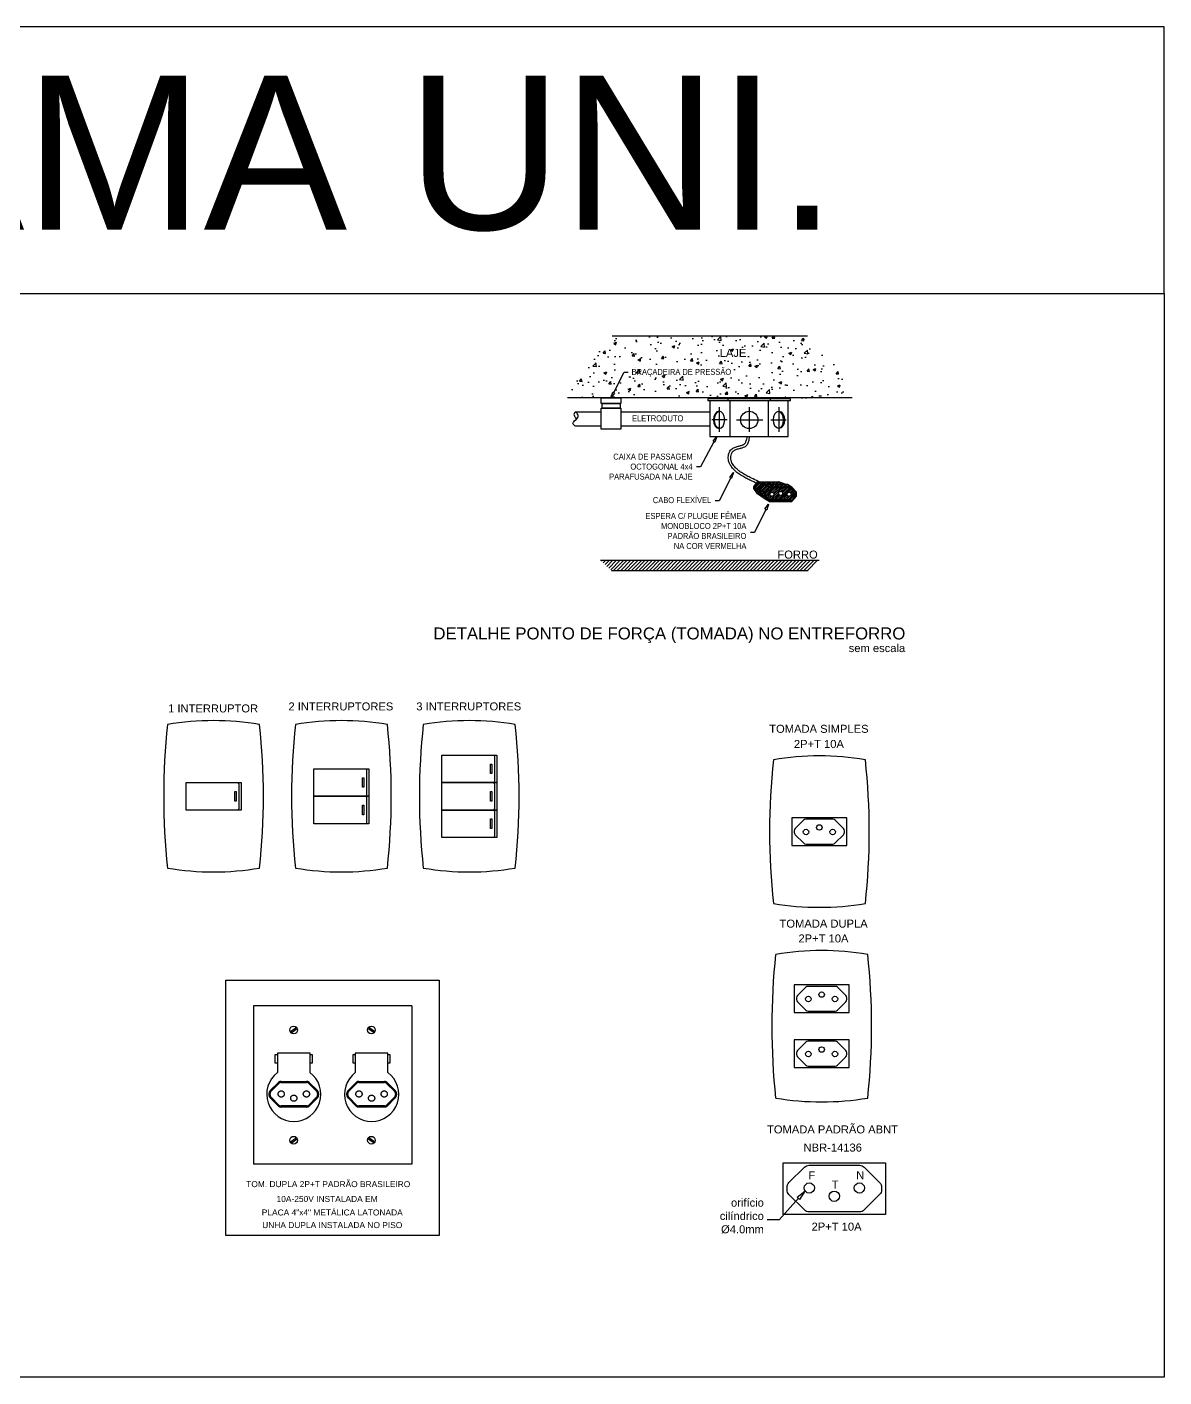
# Model space of a CAD drawing. Header units: millimetres. Extents: x 165 to 269, y 52 to 121.
# Drawn here: x 254.29 to 268.51, y 51.91 to 68.79 of the extents above; entities that cross this region are included whole.
import ezdxf
from ezdxf.enums import TextEntityAlignment as Align

# ---------------------------------------------------------------- set-up
doc = ezdxf.new("R2010")
doc.units = ezdxf.units.MM
doc.linetypes.add('HIDDEN2', pattern=[4.7625, 3.175, -1.5875])
for name, color, linetype in [('DETALHES', 1, 'Continuous'), ('FAM ARQUITETURA', 253, 'Continuous'), ('FAM-DETALHES', 1, 'Continuous')]:
    doc.layers.add(name, color=color, linetype=linetype)
doc.styles.add('FAM-ARIAL', font='arial.ttf')
doc.styles.add('Padrão', font='ARIALN.TTF', dxfattribs={"height": 7.5})
doc.styles.add('Raag-arial', font='arial.ttf')
doc.styles.get("Standard").update_dxf_attribs({"font": 'arial.ttf'})
pattern_1 = [(45, (262.117315, 42.510396), (-0.01122532, 0.01122532), [])]

# ---------------------------------------------------------------- blocks, each defined once
blk = doc.blocks.new('_ClosedBlank')
at = {"color": 0, "linetype": 'ByBlock', "lineweight": -2}
for p, q in [((-1, 0.17), (0, 0)), ((-1, 0.17), (-1, -0.17)), ((0, 0), (-1, -0.17))]:
    blk.add_line(p, q, dxfattribs=at)

msp = doc.modelspace()

# ---------------------------------------------------------------- hatches: boundary and pattern name
at = {"layer": 'DETALHES'}
h = msp.add_hatch(dxfattribs=at)
h.set_pattern_fill('AR-CONC', color=256, scale=0.002)
h.set_pattern_definition([(50, (173.00205, 0.2697), (0.3643693, -0.0318782), [0.0381, -0.4191]), (355, (173.00205, 0.2697), (-0.0704868, 0.3821137), [0.03048, -0.3352812]), (100.45144, (173.0324, 0.26704), (0.2938825, 0.3502355), [0.03238, -0.3561805]), (46.1842, (173.00205, 0.3713), (0.542158, -0.0840847), [0.05715, -0.62865]), (96.63556, (173.04723, 0.3643), (0.4748083, 0.4948522), [0.04857, -0.5342712]), (351.18415, (173.00205, 0.3713), (0.4748083, 0.4948522), [0.04572, -0.5029195]), (21, (173.05285, 0.3459), (0.3032288, -0.2045304), [0.0381, -0.4191]), (326, (173.05285, 0.3459), (0.123604, 0.3683759), [0.03048, -0.33528]), (71.45144, (173.07812, 0.32886), (0.4268328, 0.1638455), [0.03238, -0.3561799]), (37.5, (173.00205, 0.2697), (0.0061772, 0.16911008), [0, -0.331216, 0, -0.34036, 0, -0.33655]), (7.5, (173.00205, 0.2697), (0.13363933, 0.20036115), [0, -0.194056, 0, -0.323596, 0, -0.12827]), (327.5, (172.88877, 0.2697), (0.27118119, -0.01145749), [0, -0.127, 0, -0.39624, 0, -0.52578]), (317.5, (172.83797, 0.2697), (0.29625836, 0.050853), [0, -0.1651, 0, -0.263144, 0, -0.37338])])
h.paths.add_polyline_path([(264.607, 64.151, 0.126999), (264.049, 64.926), (261.605, 64.926, 0.126999), (261.047, 64.151), (261.591, 64.151), (261.613, 64.224), (261.636, 64.212), (261.591, 64.151)])
h.paths.add_polyline_path([(262.916, 64.61), (263.24, 64.61), (263.24, 64.818), (262.916, 64.818)], flags=24)
h = msp.add_hatch(dxfattribs=at)
h.set_pattern_fill('LINE', color=256, scale=0.005, angle=45)
h.set_pattern_definition(pattern_1)
h.paths.add_polyline_path([(263.875, 62.985), (263.837, 63.028), (263.571, 63.028), (263.517, 62.969), (263.517, 62.947), (263.517, 62.925), (263.556, 62.883), (263.822, 62.883), (263.875, 62.942), (263.875, 62.964)])
h.paths.add_polyline_path([(263.628, 62.947, -1), (263.579, 62.947, -1)], flags=16)
h.paths.add_polyline_path([(263.738, 62.959, -1), (263.688, 62.959, -1)], flags=16)
h.paths.add_polyline_path([(263.843, 62.947, -1), (263.793, 62.947, -1)], flags=16)
h.paths.add_polyline_path([(263.822, 62.883), (263.556, 62.883), (263.571, 62.866), (263.851, 62.866)])
h.paths.add_polyline_path([(263.904, 62.925), (263.875, 62.942), (263.822, 62.883), (263.851, 62.866)])
h.paths.add_polyline_path([(263.904, 62.969), (263.875, 62.985), (263.875, 62.964), (263.875, 62.942), (263.904, 62.925), (263.904, 62.947)])
h.paths.add_polyline_path([(263.851, 63.028), (263.837, 63.028), (263.875, 62.985), (263.904, 62.969)])
h.paths.add_polyline_path([(263.567, 63.035), (263.51, 63.069), (263.452, 63.005), (263.51, 62.972)])
h.paths.add_polyline_path([(263.797, 63.069), (263.51, 63.069), (263.567, 63.035), (263.854, 63.035)])
h.paths.add_polyline_path([(263.688, 63.103), (263.425, 63.103), (263.504, 63.062), (263.51, 63.069), (263.78, 63.069)])
h.paths.add_polyline_path([(263.504, 63.062), (263.425, 63.103), (263.377, 63.042), (263.452, 62.989), (263.452, 63.005)])
h.paths.add_polyline_path([(263.377, 63.042), (263.377, 63.018), (263.452, 62.964), (263.452, 62.98), (263.452, 62.989)])
h.paths.add_polyline_path([(263.377, 63.018), (263.423, 62.954), (263.507, 62.894), (263.452, 62.955), (263.452, 62.964)])
h.paths.add_polyline_path([(263.51, 62.922), (263.452, 62.955), (263.507, 62.894), (263.51, 62.892), (263.567, 62.859)])
h = msp.add_hatch(dxfattribs=at)
h.set_pattern_fill('LINE', color=256, scale=0.005, angle=45)
h.set_pattern_definition(pattern_1)
h.paths.add_polyline_path([(263.51, 62.972), (263.452, 63.005), (263.452, 62.98), (263.452, 62.955), (263.51, 62.922), (263.51, 62.947)])
h = msp.add_hatch(dxfattribs=at)
h.set_pattern_fill('LINE', color=256, scale=0.01, angle=45)
h.set_pattern_definition([(45, (173.00205, 0.2697), (-0.02245064, 0.02245064), [])])
h.paths.add_polyline_path([(264.056, 61.995, 0.02439), (264.193, 62.122), (261.461, 62.122, 0.02439), (261.598, 61.995)])

# ---------------------------------------------------------------- linework, layer by layer
for p, q in [((261.605, 64.926), (264.049, 64.926)), ((261.754, 64.475), (261.804, 64.475)), ((264.607, 64.151), (261.047, 64.151)), ((263.835, 64.14), (262.8, 64.14)), ((262.8, 64.14), (262.8, 64.117)), ((263.057, 64.117), (263.057, 64.14)), ((263.586, 64.117), (263.586, 64.14)), ((263.835, 64.117), (263.835, 64.14)), ((261.466, 63.974), (261.144, 63.974)), ((262.829, 63.974), (261.716, 63.974)), ((263.835, 64.117), (262.8, 64.117)), ((262.829, 64.117), (262.829, 63.671)), ((262.943, 64.035), (262.943, 63.73)), ((263.081, 63.671), (263.081, 64.117)), ((263.32, 64.035), (263.32, 63.73)), ((263.56, 63.671), (263.56, 64.117)), ((263.691, 64.035), (263.691, 63.73)), ((263.805, 63.671), (263.805, 64.117)), ((261.466, 63.799), (261.144, 63.799)), ((262.829, 63.799), (261.716, 63.799)), ((263.045, 63.877), (262.852, 63.877)), ((263.159, 63.877), (263.488, 63.877)), ((263.589, 63.877), (263.782, 63.877)), ((262.829, 63.671), (263.805, 63.671)), ((262.711, 63.291), (262.661, 63.291)), ((263.377, 63.042), (263.425, 63.103)), ((263.452, 62.989), (263.377, 63.042)), ((263.377, 63.018), (263.377, 63.042)), ((263.452, 62.964), (263.377, 63.018)), ((263.423, 62.954), (263.377, 63.018)), ((263.507, 62.894), (263.423, 62.954)), ((263.504, 63.062), (263.425, 63.103)), ((263.425, 63.103), (263.688, 63.103)), ((263.51, 62.972), (263.452, 63.005)), ((263.51, 62.922), (263.452, 62.955)), ((263.567, 63.035), (263.51, 63.069)), ((263.78, 63.069), (263.688, 63.103)), ((263.854, 63.035), (263.797, 63.069)), ((263.875, 62.985), (263.904, 62.969)), ((263.875, 62.942), (263.904, 62.925)), ((262.945, 62.864), (262.895, 62.864)), ((263.567, 62.859), (263.51, 62.892)), ((263.822, 62.883), (263.851, 62.866)), ((263.384, 62.469), (263.334, 62.469)), ((261.461, 62.122), (264.193, 62.122)), ((261.598, 61.995), (264.056, 61.995)), ((263.694, 53.878), (263.543, 53.878))]:
    msp.add_line(p, q, dxfattribs=at)
for points in [[(261.625, 64.218), (261.754, 64.475)], [(262.879, 63.604), (262.711, 63.291)], [(263.088, 63.153), (262.945, 62.864)], [(263.797, 63.069), (263.51, 63.069), (263.452, 63.005), (263.452, 62.98), (263.452, 62.955), (263.51, 62.892)], [(263.556, 62.883), (263.822, 62.883), (263.875, 62.942), (263.875, 62.964), (263.875, 62.985), (263.837, 63.028)], [(263.528, 62.758), (263.384, 62.469)], [(263.934, 54.148), (263.694, 53.878)]]:
    msp.add_lwpolyline(points, dxfattribs=at)
for points in [[(261.466, 64.151), (261.716, 64.151), (261.716, 64.08), (261.466, 64.08)], [(261.466, 64.025), (261.716, 64.025), (261.716, 63.761), (261.466, 63.761)], [(261.48, 64.08), (261.705, 64.08), (261.705, 64.025), (261.48, 64.025)], [(263.854, 62.859), (263.912, 62.922), (263.912, 62.947), (263.912, 62.972), (263.854, 63.035), (263.567, 63.035), (263.51, 62.972), (263.51, 62.947), (263.51, 62.922), (263.567, 62.859)], [(263.851, 62.866), (263.904, 62.925), (263.904, 62.947), (263.904, 62.969), (263.851, 63.028), (263.571, 63.028), (263.517, 62.969), (263.517, 62.947), (263.517, 62.925), (263.571, 62.866)], [(263.853, 58.903), (263.853, 58.559), (264.542, 58.559), (264.542, 58.903)], [(263.882, 56.814), (263.882, 56.471), (264.57, 56.471), (264.57, 56.814)], [(263.882, 56.127), (263.882, 55.784), (264.57, 55.784), (264.57, 56.127)], [(263.746, 53.947), (263.746, 54.593), (265.022, 54.593), (265.022, 53.947)]]:
    msp.add_lwpolyline(points, close=True, dxfattribs=at)
at = {"layer": 'DETALHES', "color": 1}
for points in [[(257.196, 60.07, 0.083714), (256.045, 60.07)], [(258.795, 60.07, 0.083714), (257.645, 60.07)], [(260.394, 60.07, 0.083714), (259.244, 60.07)], [(260.094, 59.688), (260.117, 59.688, -0.414214), (260.133, 59.672), (260.133, 59.36, -0.414214), (260.117, 59.344), (260.094, 59.344)], [(258.495, 59.516), (258.518, 59.516, -0.414214), (258.534, 59.5), (258.534, 59.189, -0.414214), (258.518, 59.173), (258.495, 59.173)], [(256.896, 59.344), (256.919, 59.344, -0.414214), (256.935, 59.328), (256.935, 59.017, -0.414214), (256.919, 59.001), (256.896, 59.001)], [(260.094, 59.344), (260.117, 59.344, -0.414214), (260.133, 59.328), (260.133, 59.017, -0.414214), (260.117, 59.001), (260.094, 59.001)], [(258.495, 59.173), (258.518, 59.173, -0.414214), (258.534, 59.157), (258.534, 58.845, -0.414214), (258.518, 58.829), (258.495, 58.829)], [(260.094, 59.001), (260.117, 59.001, -0.414214), (260.133, 58.985), (260.133, 58.674, -0.414214), (260.117, 58.657), (260.094, 58.657)]]:
    msp.add_lwpolyline(points, format="xyb", dxfattribs=at)
for points in [[(259.474, 59.344), (259.474, 59.688), (260.163, 59.688), (260.163, 59.344)], [(260.083, 59.576), (260.101, 59.576), (260.101, 59.456), (260.083, 59.456)], [(257.875, 59.173), (257.875, 59.516), (258.564, 59.516), (258.564, 59.173)], [(258.484, 59.404), (258.502, 59.404), (258.502, 59.285), (258.484, 59.285)], [(256.276, 59.001), (256.276, 59.344), (256.965, 59.344), (256.965, 59.001)], [(256.885, 59.232), (256.903, 59.232), (256.903, 59.113), (256.885, 59.113)], [(259.474, 59.001), (259.474, 59.344), (260.163, 59.344), (260.163, 59.001)], [(260.083, 59.232), (260.101, 59.232), (260.101, 59.113), (260.083, 59.113)], [(257.875, 58.829), (257.875, 59.173), (258.564, 59.173), (258.564, 58.829)], [(258.484, 59.061), (258.502, 59.061), (258.502, 58.941), (258.484, 58.941)], [(259.474, 58.657), (259.474, 59.001), (260.163, 59.001), (260.163, 58.657)], [(260.083, 58.889), (260.101, 58.889), (260.101, 58.77), (260.083, 58.77)]]:
    msp.add_lwpolyline(points, close=True, dxfattribs=at)
at = {"layer": 'DETALHES'}
for points in [[(264.772, 59.629, 0.083714), (263.622, 59.629)], [(264.801, 57.197, 0.083714), (263.651, 57.197)]]:
    msp.add_lwpolyline(points, format="xyb", dxfattribs=at)
for points in [[(263.883, 58.74), (263.883, 58.722, 0.198912), (263.896, 58.692), (263.999, 58.589, 0.198912), (264.029, 58.576), (264.365, 58.576, 0.198912), (264.395, 58.589), (264.498, 58.692, 0.198912), (264.51, 58.722), (264.51, 58.74, 0.198912), (264.498, 58.77), (264.395, 58.873, 0.198912), (264.365, 58.886), (264.029, 58.886, 0.198912), (263.999, 58.873), (263.896, 58.77, 0.198912)], [(263.912, 56.652), (263.912, 56.633, 0.198912), (263.924, 56.603), (264.027, 56.5, 0.198912), (264.057, 56.488), (264.393, 56.488, 0.198912), (264.424, 56.5), (264.526, 56.603, 0.198912), (264.539, 56.633), (264.539, 56.652, 0.198912), (264.526, 56.682), (264.424, 56.785, 0.198912), (264.393, 56.797), (264.057, 56.797, 0.198912), (264.027, 56.785), (263.924, 56.682, 0.198912)], [(263.912, 55.965), (263.912, 55.947, 0.198912), (263.924, 55.916), (264.027, 55.813, 0.198912), (264.057, 55.801), (264.393, 55.801, 0.198912), (264.424, 55.813), (264.526, 55.916, 0.198912), (264.539, 55.947), (264.539, 55.965, 0.198912), (264.526, 55.995), (264.424, 56.098, 0.198912), (264.393, 56.11), (264.057, 56.11, 0.198912), (264.027, 56.098), (263.924, 55.995, 0.198912)], [(263.794, 54.253), (263.794, 54.287, -0.198912), (263.817, 54.344), (264.011, 54.537, -0.198912), (264.068, 54.561), (264.7, 54.561, -0.198912), (264.757, 54.537), (264.95, 54.344, -0.198912), (264.974, 54.287), (264.974, 54.253, -0.198912), (264.95, 54.196), (264.757, 54.002, -0.198912), (264.7, 53.979), (264.068, 53.979, -0.198912), (264.011, 54.002), (263.817, 54.196, -0.198912)]]:
    msp.add_lwpolyline(points, format="xyb", close=True, dxfattribs=at)
for centre, radius in [((263.32, 63.877), 0.108), ((263.603, 62.947), 0.0248), ((263.713, 62.959), 0.0248), ((263.818, 62.947), 0.0248), ((264.03, 58.727), 0.0341), ((264.197, 58.783), 0.0341), ((264.363, 58.727), 0.0341), ((264.225, 56.694), 0.0341), ((264.059, 56.639), 0.0341), ((264.392, 56.639), 0.0341), ((264.225, 56.007), 0.0341), ((264.059, 55.952), 0.0341), ((264.392, 55.952), 0.0341), ((264.071, 54.277), 0.0642), ((264.697, 54.277), 0.0642), ((264.384, 54.173), 0.0642)]:
    msp.add_circle(centre, radius, dxfattribs=at)
at = {"layer": 'DETALHES', "color": 1}
for centre, radius, start, end in [((264.392, 59.173), 8.395, 173.8605, 186.1395), ((248.849, 59.173), 8.395, 353.8605, 6.1395), ((265.991, 59.173), 8.395, 173.8605, 186.1395), ((250.448, 59.173), 8.395, 353.8605, 6.1395), ((267.59, 59.173), 8.395, 173.8605, 186.1395), ((252.047, 59.173), 8.395, 353.8605, 6.1395), ((256.621, 61.686), 3.459, 260.4294, 279.5706), ((258.22, 61.686), 3.459, 260.4294, 279.5706), ((259.819, 61.686), 3.459, 260.4294, 279.5706)]:
    msp.add_arc(centre, radius, start, end, dxfattribs=at)
at = {"layer": 'DETALHES'}
for centre, radius, start, end in [((271.969, 58.731), 8.395, 173.8605, 186.1395), ((256.426, 58.731), 8.395, 353.8605, 6.1395), ((264.197, 61.244), 3.459, 260.4294, 279.5706), ((271.997, 56.299), 8.395, 173.8605, 186.1395), ((256.455, 56.299), 8.395, 353.8605, 6.1395), ((264.226, 58.812), 3.459, 260.4294, 279.5706)]:
    msp.add_arc(centre, radius, start, end, dxfattribs=at)
at = {"layer": 'DETALHES', "extrusion": (0, 0, -1)}
msp.add_ellipse((262.943, 63.877), major_axis=(0, -0.108), ratio=0.645605, dxfattribs=at)
msp.add_ellipse((262.955, 63.877), major_axis=(0, 0.108), ratio=0.645605, start_param=3.229821, end_param=6.194957, dxfattribs=at)
at = {"layer": 'DETALHES'}
msp.add_ellipse((263.691, 63.877), major_axis=(0, -0.108), ratio=0.645605, dxfattribs=at)
msp.add_ellipse((263.679, 63.877), major_axis=(0, 0.108), ratio=0.645605, start_param=3.229821, end_param=6.194957, dxfattribs=at)
for points, knots in [([(261.144, 63.799), (261.13, 63.81), (261.086, 63.847), (261.188, 63.888), (261.179, 63.951), (261.142, 63.986), (261.119, 63.939), (261.147, 63.913), (261.151, 63.889), (261.153, 63.88)], [0, 0, 0, 0, 4.573426, 14.113494, 19.176375, 22.300046, 25.526572, 29.914042, 32.657234, 32.657234, 32.657234, 32.657234]), ([(263.41, 63.084), (263.387, 63.095), (263.364, 63.107), (263.323, 63.127), (263.306, 63.135), (263.272, 63.153), (263.255, 63.162), (263.205, 63.192), (263.173, 63.214), (263.132, 63.251), (263.121, 63.263), (263.1, 63.288), (263.09, 63.302), (263.076, 63.328), (263.07, 63.34), (263.063, 63.362), (263.061, 63.372), (263.057, 63.403), (263.058, 63.423), (263.067, 63.463), (263.075, 63.482), (263.092, 63.504), (263.098, 63.511), (263.111, 63.521), (263.118, 63.526), (263.14, 63.536), (263.155, 63.541), (263.184, 63.549), (263.199, 63.552), (263.225, 63.559), (263.238, 63.563), (263.252, 63.57), (263.255, 63.573), (263.262, 63.579), (263.265, 63.582), (263.271, 63.589), (263.273, 63.594), (263.281, 63.609), (263.285, 63.622), (263.292, 63.648), (263.294, 63.661), (263.296, 63.67)], [18.870231, 18.870231, 18.870231, 18.870231, 23.784322, 23.784322, 27.403631, 27.403631, 31.022939, 31.022939, 38.261556, 38.261556, 41.232556, 41.232556, 44.203556, 44.203556, 46.487205, 46.487205, 48.269582, 48.269582, 51.588985, 51.588985, 54.908387, 54.908387, 56.300383, 56.300383, 57.692379, 57.692379, 60.354813, 60.354813, 63.017247, 63.017247, 65.679681, 65.679681, 66.893552, 66.893552, 68.076847, 68.076847, 69.260143, 69.260143, 72.05073, 72.05073, 74.222705, 74.222705, 74.222705, 74.222705]), ([(263.444, 63.103), (263.44, 63.105), (263.436, 63.107), (263.404, 63.122), (263.375, 63.136), (263.328, 63.159), (263.309, 63.169), (263.271, 63.189), (263.253, 63.2), (263.22, 63.22), (263.204, 63.231), (263.175, 63.254), (263.161, 63.266), (263.134, 63.295), (263.121, 63.311), (263.101, 63.346), (263.093, 63.365), (263.089, 63.396), (263.089, 63.408), (263.091, 63.431), (263.094, 63.442), (263.101, 63.46), (263.104, 63.467), (263.112, 63.479), (263.116, 63.484), (263.124, 63.491), (263.127, 63.494), (263.135, 63.499), (263.14, 63.502), (263.157, 63.509), (263.171, 63.513), (263.201, 63.521), (263.217, 63.524), (263.243, 63.532), (263.254, 63.536), (263.269, 63.545), (263.275, 63.548), (263.286, 63.558), (263.291, 63.563), (263.299, 63.576), (263.303, 63.583), (263.313, 63.605), (263.317, 63.621), (263.323, 63.647), (263.325, 63.657), (263.328, 63.67)], [17.443108, 17.443108, 17.443108, 17.443108, 18.288428, 18.288428, 24.305351, 24.305351, 28.378494, 28.378494, 32.451636, 32.451636, 36.073191, 36.073191, 39.810368, 39.810368, 43.976401, 43.976401, 48.142434, 48.142434, 50.441702, 50.441702, 52.740971, 52.740971, 54.431633, 54.431633, 55.85369, 55.85369, 56.967307, 56.967307, 58.080924, 58.080924, 60.93814, 60.93814, 63.795355, 63.795355, 65.805468, 65.805468, 66.934391, 66.934391, 68.273778, 68.273778, 69.613165, 69.613165, 72.521982, 72.521982, 74.222705, 74.222705, 74.222705, 74.222705])]:
    msp.add_open_spline(points, degree=3, knots=knots, dxfattribs=at)
at = {"layer": 'FAM ARQUITETURA'}
for points in [[(239.691, 65.455), (268.507, 65.455), (268.507, 68.788), (239.691, 68.788)], [(239.691, 65.455), (268.507, 65.455), (268.507, 51.914), (239.691, 51.914)]]:
    msp.add_lwpolyline(points, close=True, dxfattribs=at)
at = {"layer": 'FAM-DETALHES'}
for p, q in [((256.773, 56.875), (259.44, 56.875)), ((256.773, 53.685), (256.773, 56.875)), ((259.44, 56.875), (259.44, 53.685)), ((259.099, 56.555), (257.119, 56.555)), ((257.119, 56.555), (257.119, 54.575)), ((259.099, 56.555), (259.099, 54.575)), ((257.58, 56.229), (257.658, 56.285)), ((257.59, 56.217), (257.667, 56.272)), ((258.628, 56.217), (258.551, 56.272)), ((258.638, 56.229), (258.56, 56.285)), ((257.42, 55.942), (257.389, 55.942)), ((257.389, 55.942), (257.389, 55.842)), ((257.827, 55.961), (257.42, 55.961)), ((257.42, 55.961), (257.42, 55.719)), ((257.827, 55.721), (257.827, 55.961)), ((257.858, 55.942), (257.827, 55.942)), ((257.858, 55.842), (257.858, 55.942)), ((258.393, 55.942), (258.361, 55.942)), ((258.361, 55.942), (258.361, 55.842)), ((258.8, 55.961), (258.393, 55.961)), ((258.393, 55.961), (258.393, 55.719)), ((258.8, 55.721), (258.8, 55.961)), ((258.831, 55.942), (258.8, 55.942)), ((258.831, 55.842), (258.831, 55.942)), ((257.389, 55.842), (257.42, 55.842)), ((257.827, 55.842), (257.858, 55.842)), ((258.361, 55.842), (258.393, 55.842)), ((258.8, 55.842), (258.831, 55.842)), ((257.58, 54.851), (257.658, 54.907)), ((257.59, 54.839), (257.667, 54.893)), ((258.628, 54.839), (258.551, 54.893)), ((258.638, 54.851), (258.56, 54.907)), ((259.099, 54.575), (257.119, 54.575)), ((259.44, 53.685), (256.773, 53.685))]:
    msp.add_line(p, q, dxfattribs=at)
at = {"layer": 'FAM-DETALHES', "linetype": 'HIDDEN2'}
for p, q in [((257.33, 55.495), (257.427, 55.592)), ((257.339, 55.486), (257.436, 55.583)), ((257.465, 55.608), (257.784, 55.608)), ((257.465, 55.595), (257.784, 55.595)), ((257.813, 55.583), (257.91, 55.486)), ((257.822, 55.592), (257.919, 55.495)), ((258.303, 55.495), (258.4, 55.592)), ((258.311, 55.486), (258.409, 55.583)), ((258.438, 55.608), (258.757, 55.608)), ((258.438, 55.595), (258.757, 55.595)), ((258.785, 55.583), (258.883, 55.486)), ((258.794, 55.592), (258.892, 55.495)), ((257.314, 55.44), (257.314, 55.457)), ((257.327, 55.44), (257.327, 55.457)), ((257.427, 55.305), (257.33, 55.402)), ((257.436, 55.313), (257.339, 55.411)), ((257.91, 55.411), (257.813, 55.313)), ((257.919, 55.402), (257.822, 55.305)), ((257.922, 55.457), (257.922, 55.44)), ((257.935, 55.457), (257.935, 55.44)), ((258.287, 55.44), (258.287, 55.457)), ((258.3, 55.44), (258.3, 55.457)), ((258.4, 55.305), (258.303, 55.402)), ((258.409, 55.313), (258.311, 55.411)), ((258.883, 55.411), (258.785, 55.313)), ((258.892, 55.402), (258.794, 55.305)), ((258.895, 55.457), (258.895, 55.44)), ((258.908, 55.457), (258.908, 55.44)), ((257.784, 55.302), (257.465, 55.302)), ((257.784, 55.289), (257.465, 55.289)), ((258.757, 55.302), (258.438, 55.302)), ((258.757, 55.289), (258.438, 55.289))]:
    msp.add_line(p, q, dxfattribs=at)
at = {"layer": 'FAM-DETALHES'}
for centre in [(257.623, 56.252), (258.595, 56.252), (257.623, 54.874), (258.595, 54.874)]:
    msp.add_circle(centre, 0.0481, dxfattribs=at)
at = {"layer": 'FAM-DETALHES', "linetype": 'HIDDEN2'}
for centre in [(257.467, 55.452), (257.624, 55.399), (257.782, 55.452), (258.439, 55.452), (258.597, 55.399), (258.755, 55.452)]:
    msp.add_circle(centre, 0.0389, dxfattribs=at)
at = {"layer": 'FAM-DETALHES'}
for centre in [(257.624, 55.448), (258.597, 55.448)]:
    msp.add_arc(centre, 0.339, 127.0527, 53.3368, dxfattribs=at)
at = {"layer": 'FAM-DETALHES', "linetype": 'HIDDEN2'}
for centre, radius, start, end in [((257.465, 55.555), 0.0531, 90, 135), ((257.465, 55.555), 0.0405, 90, 135), ((257.784, 55.555), 0.0531, 45, 90), ((257.784, 55.555), 0.0405, 45, 90), ((258.438, 55.555), 0.0531, 90, 135), ((258.438, 55.555), 0.0405, 90, 135), ((258.757, 55.555), 0.0531, 45, 90), ((258.757, 55.555), 0.0405, 45, 90), ((257.367, 55.457), 0.0531, 135, 180), ((257.367, 55.44), 0.0531, 180, 225), ((257.367, 55.457), 0.0405, 135, 180), ((257.367, 55.44), 0.0405, 180, 225), ((257.882, 55.457), 0.0405, 0, 45), ((257.882, 55.44), 0.0405, 315, 0), ((257.882, 55.457), 0.0531, 0, 45), ((257.882, 55.44), 0.0531, 315, 0), ((258.34, 55.457), 0.0531, 135, 180), ((258.34, 55.44), 0.0531, 180, 225), ((258.34, 55.457), 0.0405, 135, 180), ((258.34, 55.44), 0.0405, 180, 225), ((258.855, 55.457), 0.0405, 0, 45), ((258.855, 55.44), 0.0405, 315, 0), ((258.855, 55.457), 0.0531, 0, 45), ((258.855, 55.44), 0.0531, 315, 0), ((257.465, 55.342), 0.0531, 225, 270), ((257.465, 55.342), 0.0405, 225, 270), ((257.784, 55.342), 0.0405, 270, 315), ((257.784, 55.342), 0.0531, 270, 315), ((258.438, 55.342), 0.0531, 225, 270), ((258.438, 55.342), 0.0405, 225, 270), ((258.757, 55.342), 0.0405, 270, 315), ((258.757, 55.342), 0.0531, 270, 315)]:
    msp.add_arc(centre, radius, start, end, dxfattribs=at)

# ---------------------------------------------------------------- block references
at = {"layer": 'DETALHES'}
for p, xscale, yscale, zscale, rotation in [((261.591, 64.151), 0.075, 0.075, 0.075, 243.2168846328034), ((262.914, 63.671), 0.075, 0.075, 0.075, 61.91783348879517), ((263.122, 63.22), 0.075, 0.075, 0.075, 63.52530878537117), ((263.561, 62.825), 0.075, 0.075, 0.075, 63.52530878531253), ((264.014, 54.238), 0.1203713285590164, 0.1203713285590164, 0.1203713285590164, 48.42868705598472)]:
    msp.add_blockref('_ClosedBlank', p, dxfattribs=dict(at, xscale=xscale, yscale=yscale, zscale=zscale, rotation=rotation))

# ---------------------------------------------------------------- texts
at = {"layer": 'DETALHES', "style": 'Padrão'}
for s, p in [('BRAÇADEIRA DE PRESSÃO', (261.848, 64.44)), ('ELETRODUTO', (261.854, 63.859))]:
    msp.add_text(s, height=0.075, dxfattribs=at).set_placement(p)
at = {"layer": 'DETALHES'}
for s, height, p in [('DETALHE PONTO DE FORÇA (TOMADA) NO ENTREFORRO', 0.15, (265.272, 61.133)), ('sem escala', 0.1, (265.27, 60.975))]:
    msp.add_text(s, height=height, dxfattribs=at).set_placement(p, align=Align.RIGHT)
at = {"layer": 'DETALHES', "color": 1, "style": 'Raag-arial'}
for s, p in [('1 INTERRUPTOR', (256.615, 60.221)), ('2 INTERRUPTORES', (258.213, 60.246)), ('3 INTERRUPTORES', (259.812, 60.246))]:
    msp.add_text(s, height=0.1, dxfattribs=at).set_placement(p, align=Align.CENTER)
at = {"layer": 'DETALHES', "style": 'Raag-arial'}
for s, p in [('TOMADA SIMPLES', (264.191, 59.966)), ('2P+T 10A', (264.191, 59.777)), ('TOMADA DUPLA', (264.25, 57.531)), ('2P+T 10A', (264.248, 57.346))]:
    msp.add_text(s, height=0.1, dxfattribs=at).set_placement(p, align=Align.CENTER)
for s, p in [('TOMADA PADRÃO ABNT', (264.361, 55.022)), ('NBR-14136', (264.364, 54.782)), ('2P+T 10A', (264.412, 53.794))]:
    msp.add_text(s, height=0.1, dxfattribs=at).set_placement(p, align=Align.MIDDLE)
for s, p in [('F', (264.058, 54.385)), ('T', (264.351, 54.27)), ('N', (264.658, 54.386))]:
    msp.add_text(s, height=0.1, rotation=0.0007, dxfattribs=at).set_placement(p)
at = {"layer": 'DETALHES', "ltscale": 0.005, "char_height": 0.1, "attachment_point": 4}
for s, insert in [('LAJE', (262.95, 64.714)), ('FORRO', (263.672, 62.193))]:
    msp.add_mtext(s, dxfattribs=dict(at, insert=insert))
at = {"layer": 'DETALHES', "attachment_point": 3}
for s, insert, char_height, style in [('CAIXA DE PASSAGEM\\POCTOGONAL 4x4\\PPARAFUSADA NA LAJE', (262.611, 63.456), 0.075, 'Padrão'), ('CABO FLEXÍVEL', (262.845, 62.912), 0.075, 'Padrão'), ('ESPERA C/ PLUGUE FÊMEA\\PMONOBLOCO 2P+T 10A\\PPADRÃO BRASILEIRO\\PNA COR VERMELHA', (263.284, 62.714), 0.075, 'Padrão'), ('orifício\\Pcilíndrico\\P%%C4.0mm', (263.503, 54.144), 0.1, 'Raag-arial')]:
    msp.add_mtext(s, dxfattribs=dict(at, insert=insert, char_height=char_height, style=style))
at = {"layer": 'FAM ARQUITETURA'}
msp.add_text('DIAGRAMA UNI.', height=1.92542, dxfattribs=at).set_placement((243.945, 66.256))
at = {"layer": 'FAM-DETALHES', "style": 'FAM-ARIAL'}
for s, p in [('TOM. DUPLA 2P+T PADRÃO BRASILEIRO', (258.055, 54.335)), ('10A-250V INSTALADA EM ', (258.055, 54.14)), ('PLACA 4"x4" METÁLICA LATONADA', (258.105, 53.98)), ('UNHA DUPLA INSTALADA NO PISO', (258.105, 53.813))]:
    msp.add_text(s, height=0.075, dxfattribs=at).set_placement(p, align=Align.MIDDLE)

doc.saveas('drawing.dxf')
